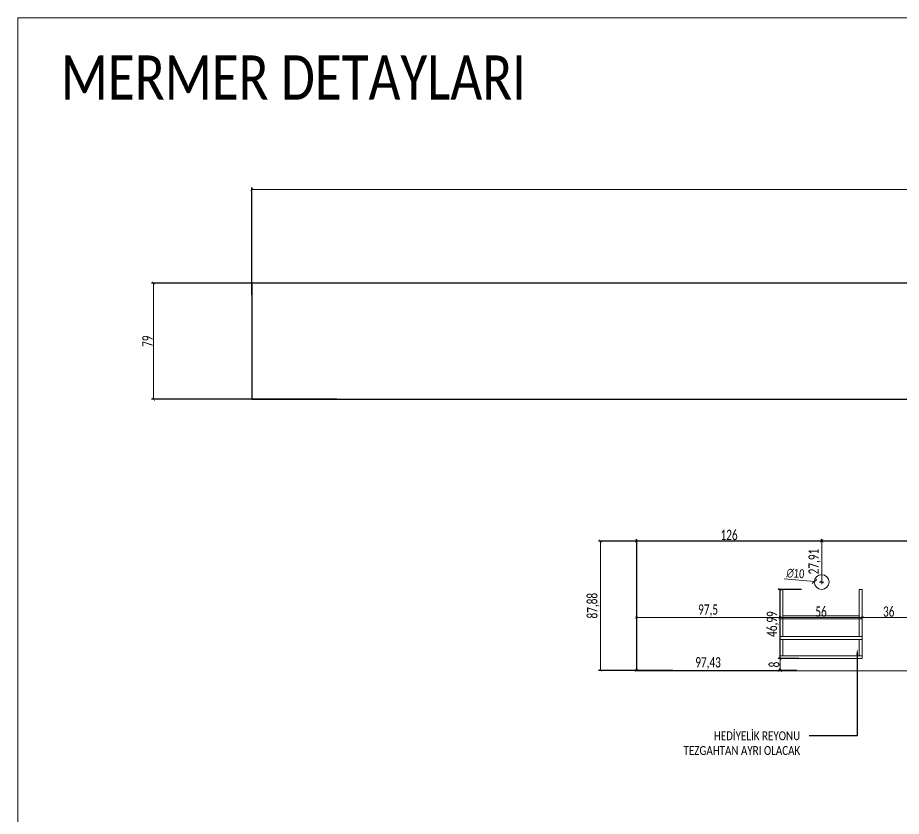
# Model space of a CAD drawing. Header units: millimetres. Extents: x -24 to 530668, y -246875 to -2983.
# Drawn here: x 270715 to 271315, y -110176 to -109633 of the extents above; entities that cross this region are included whole.
import ezdxf
from ezdxf import colors
from ezdxf.entities.mleader import LeaderData, LeaderLine
from ezdxf.math import Vec2, Vec3

# ---------------------------------------------------------------- set-up
doc = ezdxf.new("R2010")
doc.units = ezdxf.units.MM
doc.header["$PDMODE"] = 2
doc.layers.get('0').update_dxf_attribs({"lineweight": 20})
for name, color, linetype, lineweight in [('demir-1', 103, 'Continuous', 20), ('mermer', 142, 'Continuous', 15), ('text', 1, 'Continuous', 20), ('ölçü', 251, 'Continuous', 5)]:
    doc.layers.add(name, color=color, linetype=linetype, lineweight=lineweight)
doc.layers.add('yazı', color=11, linetype='Continuous')
doc.styles.add('ATU', font='GOTHIC.TTF', dxfattribs={"width": 0.8})
doc.styles.add('text2', font='calibri.ttf', dxfattribs={"width": 0.8})
doc.styles.add('Ölçü50', font='calibri.ttf', dxfattribs={"width": 0.7})
doc.dimstyles.new('U_DIM_1_20', dxfattribs={"dimtxt": 6, "dimasz": 3, "dimexe": 3, "dimexo": 5, "dimgap": 1, "dimtad": 1, "dimdec": 1, "dimrnd": 0.5, "dimzin": 11, "dimtxsty": 'ATU', "dimblk": 'OBLIQUE', "dimcen": 1.5, "dimdle": 1.25, "dimclrd": 251, "dimclre": 251, "dimclrt": 1, "dimadec": 0, "dimazin": 0, "dimtfac": 1.25, "dimtdec": 1, "dimtix": 1, "dimtofl": 0, "dimtmove": 1, "dimatfit": 3, "dimldrblk": 'OBLIQUE', "dimfxl": 5, "dimtolj": 1, "dimtzin": 0, "dimarcsym": 0})
doc.dimstyles.new('ölçü10', dxfattribs={"dimtxt": 7, "dimasz": 2, "dimexe": 1.25, "dimexo": 0.625, "dimgap": 0.5, "dimtad": 1, "dimzin": 9, "dimtxsty": 'Ölçü50', "dimblk": 'ARCHTICK', "dimcen": 2, "dimclrd": 256, "dimclre": 256, "dimclrt": 1, "dimazin": 2, "dimtfac": 1, "dimtix": 1, "dimtmove": 0, "dimatfit": 3, "dimldrblk": 'ARCHTICK', "dimfxl": 1, "dimlwd": -1, "dimarcsym": 0})

# ---------------------------------------------------------------- blocks, each defined once
blk = doc.blocks.new('_Oblique')
at = {"color": 0, "linetype": 'ByBlock', "lineweight": -2}
blk.add_line((-0.5, -0.5), (0.5, 0.5), dxfattribs=at)
blk = doc.blocks.new('*D454')
at = {"layer": 'DEFPOINTS', "color": 0, "transparency": 16777216}
for p in [(260281.55, -109728.4, 0), (260291.51, -109729.24, 0)]:
    blk.add_point(p, dxfattribs=at)
at = {"layer": 'ölçü', "color": 251, "lineweight": -2, "transparency": 16777216}
for p, q in [((260261, -109726.68), (260281.55, -109728.4)), ((260286.53, -109730.32), (260286.53, -109727.32)), ((260285.03, -109728.82), (260288.03, -109728.82))]:
    blk.add_line(p, q, dxfattribs=at)
at = {"layer": 'ölçü', "color": 251, "lineweight": -2, "transparency": 16777216, "xscale": 3, "yscale": 3, "zscale": 3, "rotation": 355.2027176800433}
blk.add_blockref('_Oblique', (260281.55, -109728.4), dxfattribs=at)
at = {"layer": 'ölçü', "color": 1, "transparency": 16777216, "insert": (260268.65, -109722.97), "char_height": 6, "attachment_point": 5, "rotation": 355.20272, "style": 'ATU'}
blk.add_mtext('\\A1;∅10', dxfattribs=at)
blk = doc.blocks.new('_ArchTick')
at = {"color": 0, "linetype": 'ByBlock', "const_width": 0.15}
blk.add_lwpolyline([(-0.5, -0.5), (0.5, 0.5)], dxfattribs=at)
blk = doc.blocks.new('*D486')
at = {"layer": 'DEFPOINTS', "color": 0, "transparency": 16777216}
for p in [(272111.61, -109749.81), (270873.61, -109821.94, 0), (272111.61, -109826.06, 0)]:
    blk.add_point(p, dxfattribs=at)
at = {"layer": 'ölçü', "lineweight": -2, "transparency": 16777216}
for p, q in [((270873.61, -109821.32), (270873.61, -109748.56)), ((272111.61, -109825.43), (272111.61, -109748.56))]:
    blk.add_line(p, q, dxfattribs=at)
at = {"layer": 'ölçü', "transparency": 16777216}
blk.add_line((270873.61, -109749.81), (272111.61, -109749.81), dxfattribs=at)
at = {"layer": 'ölçü', "transparency": 16777216, "xscale": 2, "yscale": 2, "zscale": 2, "rotation": 180}
blk.add_blockref('_ArchTick', (270873.61, -109749.81), dxfattribs=at)
at = {"layer": 'ölçü', "transparency": 16777216, "xscale": 2, "yscale": 2, "zscale": 2}
blk.add_blockref('_ArchTick', (272111.61, -109749.81), dxfattribs=at)
at = {"layer": 'ölçü', "color": 1, "transparency": 16777216, "insert": (271492.61, -109745.73), "char_height": 7, "attachment_point": 5, "style": 'Ölçü50'}
blk.add_mtext('1238', dxfattribs=at)
blk = doc.blocks.new('*D487')
at = {"layer": 'DEFPOINTS', "color": 0, "transparency": 16777216}
for p in [(270932.04, -109813.41, 0), (270806.84, -109892.41), (270932.04, -109892.41, 0)]:
    blk.add_point(p, dxfattribs=at)
at = {"layer": 'ölçü', "lineweight": -2, "transparency": 16777216}
for p, q in [((270931.42, -109813.41), (270805.59, -109813.41)), ((270931.42, -109892.41), (270805.59, -109892.41))]:
    blk.add_line(p, q, dxfattribs=at)
at = {"layer": 'ölçü', "transparency": 16777216}
blk.add_line((270806.84, -109813.41), (270806.84, -109892.41), dxfattribs=at)
at = {"layer": 'ölçü', "transparency": 16777216, "xscale": 2, "yscale": 2, "zscale": 2}
for p, rotation in [((270806.84, -109813.41), 90), ((270806.84, -109892.41), 270)]:
    blk.add_blockref('_ArchTick', p, dxfattribs=dict(at, rotation=rotation))
at = {"layer": 'ölçü', "color": 1, "transparency": 16777216, "insert": (270802.75, -109852.91), "char_height": 7, "attachment_point": 5, "rotation": 90, "style": 'Ölçü50'}
blk.add_mtext('79', dxfattribs=at)
blk = doc.blocks.new('*D493')
at = {"layer": 'DEFPOINTS', "color": 0, "transparency": 16777216}
for p in [(271134.97, -110041.22, 0), (271232.47, -110040.7), (271232.47, -110041.22, 0)]:
    blk.add_point(p, dxfattribs=at)
at = {"layer": 'ölçü', "lineweight": -2, "transparency": 16777216}
for p, q in [((271134.97, -110040.59), (271134.97, -110039.45)), ((271232.47, -110040.59), (271232.47, -110039.45))]:
    blk.add_line(p, q, dxfattribs=at)
at = {"layer": 'ölçü', "transparency": 16777216}
blk.add_line((271134.97, -110040.7), (271232.47, -110040.7), dxfattribs=at)
at = {"layer": 'ölçü', "transparency": 16777216, "xscale": 2, "yscale": 2, "zscale": 2, "rotation": 180}
blk.add_blockref('_ArchTick', (271134.97, -110040.7), dxfattribs=at)
at = {"layer": 'ölçü', "transparency": 16777216, "xscale": 2, "yscale": 2, "zscale": 2}
blk.add_blockref('_ArchTick', (271232.47, -110040.7), dxfattribs=at)
at = {"layer": 'ölçü', "color": 1, "transparency": 16777216, "insert": (271183.72, -110035.88), "char_height": 7, "attachment_point": 5, "style": 'Ölçü50'}
blk.add_mtext('97,5', dxfattribs=at)
blk = doc.blocks.new('*D494')
at = {"layer": 'DEFPOINTS', "color": 0, "transparency": 16777216}
for p in [(271232.47, -110041.22, 0), (271288.47, -110040.7, 0), (271288.47, -110040.7)]:
    blk.add_point(p, dxfattribs=at)
at = {"layer": 'ölçü', "lineweight": -2, "transparency": 16777216}
for p, q in [((271232.47, -110040.59), (271232.47, -110039.45)), ((271288.47, -110040.07), (271288.47, -110039.45))]:
    blk.add_line(p, q, dxfattribs=at)
at = {"layer": 'ölçü', "transparency": 16777216}
blk.add_line((271232.47, -110040.7), (271288.47, -110040.7), dxfattribs=at)
at = {"layer": 'ölçü', "transparency": 16777216, "xscale": 2, "yscale": 2, "zscale": 2, "rotation": 180}
blk.add_blockref('_ArchTick', (271232.47, -110040.7), dxfattribs=at)
at = {"layer": 'ölçü', "transparency": 16777216, "xscale": 2, "yscale": 2, "zscale": 2}
blk.add_blockref('_ArchTick', (271288.47, -110040.7), dxfattribs=at)
at = {"layer": 'ölçü', "color": 1, "transparency": 16777216, "insert": (271260.47, -110036.61), "char_height": 7, "attachment_point": 5, "style": 'Ölçü50'}
blk.add_mtext('56', dxfattribs=at)
blk = doc.blocks.new('*D495')
at = {"layer": 'DEFPOINTS', "color": 0, "transparency": 16777216}
for p in [(271288.47, -110040.7, 0), (271324.47, -110040.7, 0), (271324.47, -110040.7)]:
    blk.add_point(p, dxfattribs=at)
at = {"layer": 'ölçü', "lineweight": -2, "transparency": 16777216}
for p, q in [((271288.47, -110040.07), (271288.47, -110039.45)), ((271324.47, -110040.07), (271324.47, -110039.45))]:
    blk.add_line(p, q, dxfattribs=at)
at = {"layer": 'ölçü', "transparency": 16777216}
blk.add_line((271288.47, -110040.7), (271324.47, -110040.7), dxfattribs=at)
at = {"layer": 'ölçü', "transparency": 16777216, "xscale": 2, "yscale": 2, "zscale": 2, "rotation": 180}
blk.add_blockref('_ArchTick', (271288.47, -110040.7), dxfattribs=at)
at = {"layer": 'ölçü', "transparency": 16777216, "xscale": 2, "yscale": 2, "zscale": 2}
blk.add_blockref('_ArchTick', (271324.47, -110040.7), dxfattribs=at)
at = {"layer": 'ölçü', "color": 1, "transparency": 16777216, "insert": (271306.47, -110036.61), "char_height": 7, "attachment_point": 5, "style": 'Ölçü50'}
blk.add_mtext('36', dxfattribs=at)
blk = doc.blocks.new('*D500')
at = {"layer": 'DEFPOINTS', "color": 0, "transparency": 16777216}
for p in [(271164.63, -109988.66, 0), (271110.53, -110076.53), (271160.46, -110076.53, 0)]:
    blk.add_point(p, dxfattribs=at)
at = {"layer": 'ölçü', "lineweight": -2, "transparency": 16777216}
for p, q in [((271164, -109988.66), (271109.28, -109988.66)), ((271159.84, -110076.53), (271109.28, -110076.53))]:
    blk.add_line(p, q, dxfattribs=at)
at = {"layer": 'ölçü', "transparency": 16777216}
blk.add_line((271110.53, -109988.66), (271110.53, -110076.53), dxfattribs=at)
at = {"layer": 'ölçü', "transparency": 16777216, "xscale": 2, "yscale": 2, "zscale": 2}
for p, rotation in [((271110.53, -109988.66), 90), ((271110.53, -110076.53), 270)]:
    blk.add_blockref('_ArchTick', p, dxfattribs=dict(at, rotation=rotation))
at = {"layer": 'ölçü', "color": 1, "transparency": 16777216, "insert": (271105.71, -110032.6), "char_height": 7, "attachment_point": 5, "rotation": 90, "style": 'Ölçü50'}
blk.add_mtext('87,88', dxfattribs=at)
blk = doc.blocks.new('*D501')
at = {"layer": 'DEFPOINTS', "color": 0, "transparency": 16777216}
for p in [(271244.75, -110068.57, 0), (271232.81, -110076.58), (271244.74, -110076.58, 0)]:
    blk.add_point(p, dxfattribs=at)
at = {"layer": 'ölçü', "lineweight": -2, "transparency": 16777216}
for p, q in [((271244.12, -110068.57), (271231.56, -110068.57)), ((271244.12, -110076.58), (271231.56, -110076.58))]:
    blk.add_line(p, q, dxfattribs=at)
at = {"layer": 'ölçü', "transparency": 16777216}
blk.add_line((271232.81, -110068.57), (271232.81, -110076.58), dxfattribs=at)
at = {"layer": 'ölçü', "transparency": 16777216, "xscale": 2, "yscale": 2, "zscale": 2}
for p, rotation in [((271232.81, -110068.57), 90), ((271232.81, -110076.58), 270)]:
    blk.add_blockref('_ArchTick', p, dxfattribs=dict(at, rotation=rotation))
at = {"layer": 'ölçü', "color": 1, "transparency": 16777216, "insert": (271228.73, -110072.57), "char_height": 7, "attachment_point": 5, "rotation": 90, "style": 'Ölçü50'}
blk.add_mtext('8', dxfattribs=at)
blk = doc.blocks.new('*D502')
at = {"layer": 'DEFPOINTS', "color": 0, "transparency": 16777216}
for p in [(271247.9, -110021.57, 0), (271232.59, -110068.57), (271246.11, -110068.57)]:
    blk.add_point(p, dxfattribs=at)
at = {"layer": 'ölçü', "lineweight": -2, "transparency": 16777216}
for p, q in [((271247.27, -110021.57), (271231.34, -110021.57)), ((271245.48, -110068.57), (271231.34, -110068.57))]:
    blk.add_line(p, q, dxfattribs=at)
at = {"layer": 'ölçü', "transparency": 16777216}
blk.add_line((271232.59, -110021.57), (271232.59, -110068.57), dxfattribs=at)
at = {"layer": 'ölçü', "transparency": 16777216, "xscale": 2, "yscale": 2, "zscale": 2}
for p, rotation in [((271232.59, -110021.57), 90), ((271232.59, -110068.57), 270)]:
    blk.add_blockref('_ArchTick', p, dxfattribs=dict(at, rotation=rotation))
at = {"layer": 'ölçü', "color": 1, "transparency": 16777216, "insert": (271227.77, -110045.07), "char_height": 7, "attachment_point": 5, "rotation": 90, "style": 'Ölçü50'}
blk.add_mtext('46,99', dxfattribs=at)
blk = doc.blocks.new('*D503')
at = {"layer": 'DEFPOINTS', "color": 0, "transparency": 16777216}
for p in [(271260.97, -109988.66, 0), (271260.97, -109988.66), (271260.97, -110016.57, 0)]:
    blk.add_point(p, dxfattribs=at)
at = {"layer": 'ölçü', "lineweight": -2, "transparency": 16777216}
for p, q in [((271260.34, -109988.66), (271259.72, -109988.66)), ((271260.34, -110016.57), (271259.72, -110016.57))]:
    blk.add_line(p, q, dxfattribs=at)
at = {"layer": 'ölçü', "transparency": 16777216}
blk.add_line((271260.97, -110016.57), (271260.97, -109988.66), dxfattribs=at)
at = {"layer": 'ölçü', "transparency": 16777216, "xscale": 2, "yscale": 2, "zscale": 2}
for p, rotation in [((271260.97, -109988.66), 90), ((271260.97, -110016.57), 270)]:
    blk.add_blockref('_ArchTick', p, dxfattribs=dict(at, rotation=rotation))
at = {"layer": 'ölçü', "color": 1, "transparency": 16777216, "insert": (271256.15, -110002.61), "char_height": 7, "attachment_point": 5, "rotation": 90, "style": 'Ölçü50'}
blk.add_mtext('27,91', dxfattribs=at)
blk = doc.blocks.new('*D517')
at = {"layer": 'DEFPOINTS', "color": 0, "transparency": 16777216}
for p in [(271134.97, -110076.69, 0), (271232.4, -110076.58, 0), (271232.4, -110076.58)]:
    blk.add_point(p, dxfattribs=at)
at = {"layer": 'ölçü', "lineweight": -2, "transparency": 16777216}
for p, q in [((271134.97, -110076.07), (271134.97, -110075.33)), ((271232.4, -110075.95), (271232.4, -110075.33))]:
    blk.add_line(p, q, dxfattribs=at)
at = {"layer": 'ölçü', "transparency": 16777216}
blk.add_line((271134.97, -110076.58), (271232.4, -110076.58), dxfattribs=at)
at = {"layer": 'ölçü', "transparency": 16777216, "xscale": 2, "yscale": 2, "zscale": 2, "rotation": 180}
blk.add_blockref('_ArchTick', (271134.97, -110076.58), dxfattribs=at)
at = {"layer": 'ölçü', "transparency": 16777216, "xscale": 2, "yscale": 2, "zscale": 2}
blk.add_blockref('_ArchTick', (271232.4, -110076.58), dxfattribs=at)
at = {"layer": 'ölçü', "color": 1, "transparency": 16777216, "insert": (271183.69, -110071.76), "char_height": 7, "attachment_point": 5, "style": 'Ölçü50'}
blk.add_mtext('97,43', dxfattribs=at)
blk = doc.blocks.new('*D518')
at = {"layer": 'DEFPOINTS', "color": 0, "transparency": 16777216}
for p in [(271134.97, -109988.66), (271260.97, -109988.66), (271260.97, -109988.66)]:
    blk.add_point(p, dxfattribs=at)
at = {"layer": 'ölçü', "lineweight": -2, "transparency": 16777216}
for p, q in [((271134.97, -109988.03), (271134.97, -109987.41)), ((271260.97, -109988.03), (271260.97, -109987.41))]:
    blk.add_line(p, q, dxfattribs=at)
at = {"layer": 'ölçü', "transparency": 16777216}
blk.add_line((271134.97, -109988.66), (271260.97, -109988.66), dxfattribs=at)
at = {"layer": 'ölçü', "transparency": 16777216, "xscale": 2, "yscale": 2, "zscale": 2, "rotation": 180}
blk.add_blockref('_ArchTick', (271134.97, -109988.66), dxfattribs=at)
at = {"layer": 'ölçü', "transparency": 16777216, "xscale": 2, "yscale": 2, "zscale": 2}
blk.add_blockref('_ArchTick', (271260.97, -109988.66), dxfattribs=at)
at = {"layer": 'ölçü', "color": 1, "transparency": 16777216, "insert": (271197.97, -109984.57), "char_height": 7, "attachment_point": 5, "style": 'Ölçü50'}
blk.add_mtext('126', dxfattribs=at)
blk = doc.blocks.new('kasa m')
at = {"layer": 'mermer', "extrusion": (-6.3311e-09, 1.52846e-08, 1)}
for p, q in [((260258.03, -109733.83, 0), (260258.03, -109780.82, 0)), ((260260.03, -109733.83, 0), (260260.03, -109765.82, 0)), ((260260.03, -109767.82, 0), (260260.03, -109778.82, 0))]:
    blk.add_line(p, q, dxfattribs=at)
at = {"layer": 'mermer'}
for p, q in [((260260.03, -109733.83, 0), (260258.03, -109733.83, 0)), ((260314.03, -109733.83, 0), (260312.03, -109733.83, 0)), ((260312.03, -109765.82, 0), (260312.03, -109733.83, 0)), ((260314.03, -109780.82, 0), (260314.03, -109733.83, 0)), ((260312.03, -109751.82, 0), (260260.03, -109751.82, 0)), ((260260.03, -109753.82, 0), (260258.03, -109753.82, 0)), ((260312.24, -109753.82, 0), (260260.03, -109753.82, 0)), ((260312.24, -109753.82, 0), (260314.03, -109753.82, 0)), ((260314.03, -109765.82, 0), (260258.03, -109765.82, 0)), ((260260.03, -109767.82, 0), (260258.03, -109767.82, 0)), ((260312.24, -109767.82, 0), (260260.03, -109767.82, 0)), ((260312.03, -109778.82, 0), (260312.03, -109767.82, 0)), ((260312.24, -109767.82, 0), (260314.03, -109767.82, 0)), ((260314.03, -109778.82, 0), (260258.03, -109778.82, 0)), ((260314.03, -109780.82, 0), (260258.03, -109780.82, 0))]:
    blk.add_line(p, q, dxfattribs=at)
blk.add_circle((260286.53, -109728.82, 0), 5, dxfattribs=at)
at = {"layer": 'ölçü'}
dim = blk.add_diameter_dim_2p(p1=(260291.51, -109729.24, 0), p2=(260281.55, -109728.4, 0), dimstyle='U_DIM_1_20', dxfattribs=at)
dim.commit()
dim.dimension.update_dxf_attribs({"geometry": '*D454', "text_midpoint": (260268.65, -109722.97, 0)})

msp = doc.modelspace()

# ---------------------------------------------------------------- linework, layer by layer
msp.add_lwpolyline([(270714.572, -109633.156), (272318.154, -109633.156), (272318.154, -110498.492), (270714.572, -110498.492)], close=True)
at = {"layer": 'demir-1', "elevation": 0}
msp.add_lwpolyline([(270873.605, -109813.411), (270873.605, -109888.411)], dxfattribs=at)
at = {"layer": 'mermer', "lineweight": 30, "elevation": 0}
for points in [[(270873.605, -109813.411), (270873.605, -109892.411), (272111.605, -109892.411), (272111.605, -109813.411)], [(271134.969, -109988.658), (271134.969, -110076.518), (271942.48, -110077.018), (271942.471, -109988.658)]]:
    msp.add_lwpolyline(points, close=True, dxfattribs=at)

# ---------------------------------------------------------------- block references
at = {"layer": 'mermer'}
msp.add_blockref('kasa m', (10974.438, -287.743, 0), dxfattribs=at)

# ---------------------------------------------------------------- texts
at = {"layer": 'text', "insert": (270743.925, -109658.817), "char_height": 30, "width": 446.70143, "attachment_point": 1, "style": 'text2'}
msp.add_mtext('MERMER DETAYLARI', dxfattribs=at)

# ---------------------------------------------------------------- dimensions: what is measured, and where the dimension line sits
at = {"layer": 'ölçü'}
for base, p1, p2, picture, middle in [((272111.605, -109749.813), (270873.605, -109821.94, 0), (272111.605, -109826.055, 0), '*D486', (271492.605, -109745.727)), ((271260.968, -109988.658), (271134.969, -109988.658), (271260.968, -109988.658), '*D518', (271197.968, -109984.572)), ((271232.468, -110040.695), (271134.969, -110041.217, 0), (271232.468, -110041.217, 0), '*D493', (271183.718, -110035.879)), ((271232.403, -110076.578), (271134.969, -110076.693, 0), (271232.403, -110076.578, 0), '*D517', (271183.686, -110071.762))]:
    dim = msp.add_linear_dim(base=base, p1=p1, p2=p2, dimstyle='ölçü10', dxfattribs=at)
    dim.commit()
    dim.dimension.update_dxf_attribs({"geometry": picture, "text_midpoint": middle})
for base, p1, p2, picture, middle in [((270806.838, -109892.411), (270932.044, -109813.411, 0), (270932.044, -109892.411, 0), '*D487', (270802.752, -109852.911)), ((271110.527, -110076.534), (271164.625, -109988.658, 0), (271160.462, -110076.534, 0), '*D500', (271105.712, -110032.596)), ((271260.968, -109988.658), (271260.968, -110016.566, 0), (271260.968, -109988.658, 0), '*D503', (271256.152, -110002.612))]:
    dim = msp.add_linear_dim(base=base, p1=p1, p2=p2, angle=90, dimstyle='ölçü10', dxfattribs=at)
    dim.commit()
    dim.dimension.update_dxf_attribs({"geometry": picture, "text_midpoint": middle})
dim = msp.add_linear_dim(base=(271232.59, -110068.566), p1=(271247.897, -110021.573, 0), p2=(271246.109, -110068.566), angle=90, dimstyle='ölçü10', override={"dimtmove": 1}, dxfattribs=at)
dim.commit()
dim.dimension.update_dxf_attribs({"geometry": '*D502', "text_midpoint": (271227.774, -110045.07)})
for base, p1, p2, picture, middle in [((271288.468, -110040.695), (271232.468, -110041.217, 0), (271288.468, -110040.695, 0), '*D494', (271260.468, -110036.612)), ((271324.468, -110040.695), (271288.468, -110040.695, 0), (271324.468, -110040.695, 0), '*D495', (271306.468, -110036.609))]:
    dim = msp.add_linear_dim(base=base, p1=p1, p2=p2, dimstyle='ölçü10', override={"dimtmove": 1}, dxfattribs=at)
    dim.commit()
    dim.dimension.update_dxf_attribs({"geometry": picture, "text_midpoint": middle})
dim = msp.add_linear_dim(base=(271232.814, -110076.581), p1=(271244.748, -110068.566, 0), p2=(271244.743, -110076.581, 0), angle=90, text='8', dimstyle='ölçü10', dxfattribs=at)
dim.commit()
dim.dimension.update_dxf_attribs({"geometry": '*D501', "text_midpoint": (271228.727, -110072.573)})

# ---------------------------------------------------------------- leaders
at = {"layer": 'yazı'}
ml = msp.add_multileader_mtext('Standard', dxfattribs=at)
ml.set_content('{\\fCalibri Light|b0|i0|c162|p34;\\C0;HEDİYELİK REYONU\\PTEZGAHTAN AYRI OLACAK}', color=256, style='text2')
ml.set_leader_properties()
ml.build(insert=Vec2(0, 0))
ml.multileader.update_dxf_attribs({"dogleg_length": 10})
ctx = ml.context
ctx.base_point, ctx.char_height, ctx.landing_gap_size, ctx.plane_origin = Vec3(271161.696, -110121.005), 6, 6, Vec3(271152.592, -110083.353)
ctx.text_align_type = 2
notes = []
notes.append((ctx, [(1, (1, 1, 0), (271285.086, -110121.005), (-1, 0), 32.777, [(0, [(271285.086, -110061.884)], 0, [])])]))
ctx.mtext.insert, ctx.mtext.alignment, ctx.mtext.flow_direction = Vec3(271246.309, -110117.966), 3, 5
for ctx, leaders in notes:
    for number, flags, end, landing, length, lines in leaders:
        leader = LeaderData()
        leader.index, (leader.has_last_leader_line, leader.has_dogleg_vector, leader.attachment_direction) = number, flags
        leader.last_leader_point, leader.dogleg_vector, leader.dogleg_length = Vec3(end), Vec3(landing), length
        for number, points, colour, breaks in lines:
            line = LeaderLine()
            line.index, line.vertices, line.color, line.breaks = number, Vec3.list(points), colors.encode_raw_color(colour), breaks
            leader.lines.append(line)
        ctx.leaders.append(leader)

doc.saveas('drawing.dxf')
